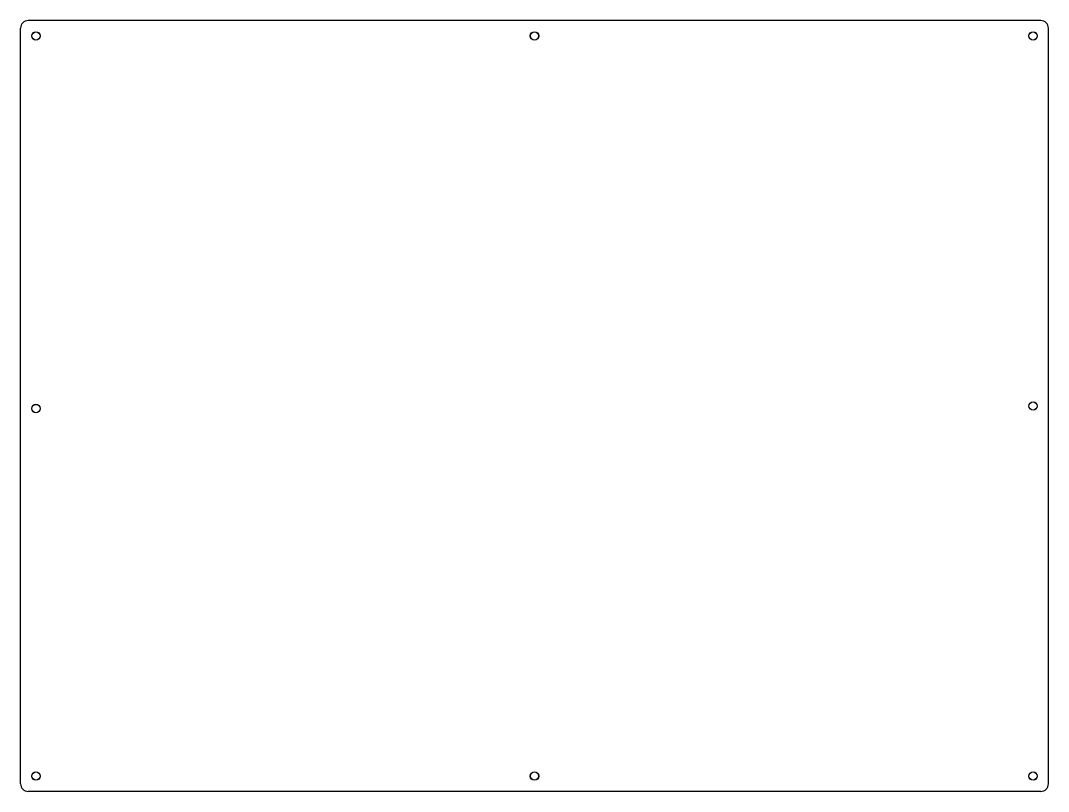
# Model space of a CAD drawing. Extents: x 0 to 400, y 0 to 300.
import ezdxf

# ---------------------------------------------------------------- set-up
doc = ezdxf.new("R2010")
doc.units = 0
for name, color, linetype in [('20', 53, 'CONTINUOUS'), ('29', 253, 'CONTINUOUS'), ('30', 253, 'CONTINUOUS')]:
    doc.layers.add(name, color=color, linetype=linetype)

msp = doc.modelspace()

# ---------------------------------------------------------------- linework, layer by layer
at = {"layer": '20'}
for p, q in [((397, 300), (3, 300)), ((0, 3), (0, 297)), ((400, 3), (400, 297)), ((397, 0), (3, 0))]:
    msp.add_line(p, q, dxfattribs=at)
for centre in [(6, 294), (200, 294), (394, 294), (6, 149), (394, 150), (6, 6), (200, 6), (394, 6)]:
    msp.add_circle(centre, 1.6, dxfattribs=at)
for centre, start, end in [((3, 297), 90, 180), ((397, 297), 0, 90), ((3, 3), 180, 270), ((397, 3), 270, 0)]:
    msp.add_arc(centre, 3, start, end, dxfattribs=at)
at = {"layer": '29'}
for centre in [(6, 294), (200, 294), (394, 294), (6, 149), (394, 150), (6, 6), (200, 6), (394, 6)]:
    msp.add_circle(centre, 1.65, dxfattribs=at)
at = {"layer": '30'}
for centre in [(6, 294), (200, 294), (394, 294), (6, 149), (394, 150), (6, 6), (200, 6), (394, 6)]:
    msp.add_circle(centre, 1.65, dxfattribs=at)

doc.saveas('drawing.dxf')
